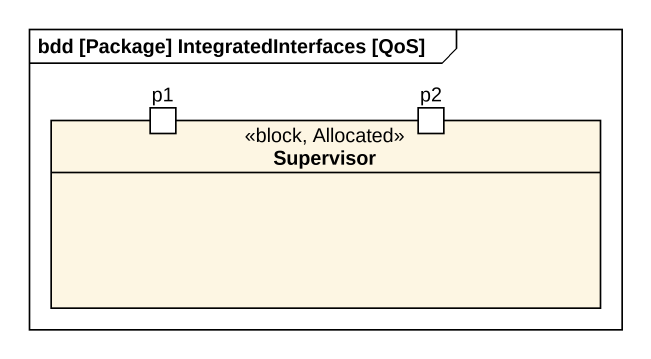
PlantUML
@startuml
mainframe bdd [Package] IntegratedInterfaces [QoS]
rectangle Supervisor <<block, Allocated>> {
  port p1
  port p2
}
@enduml
